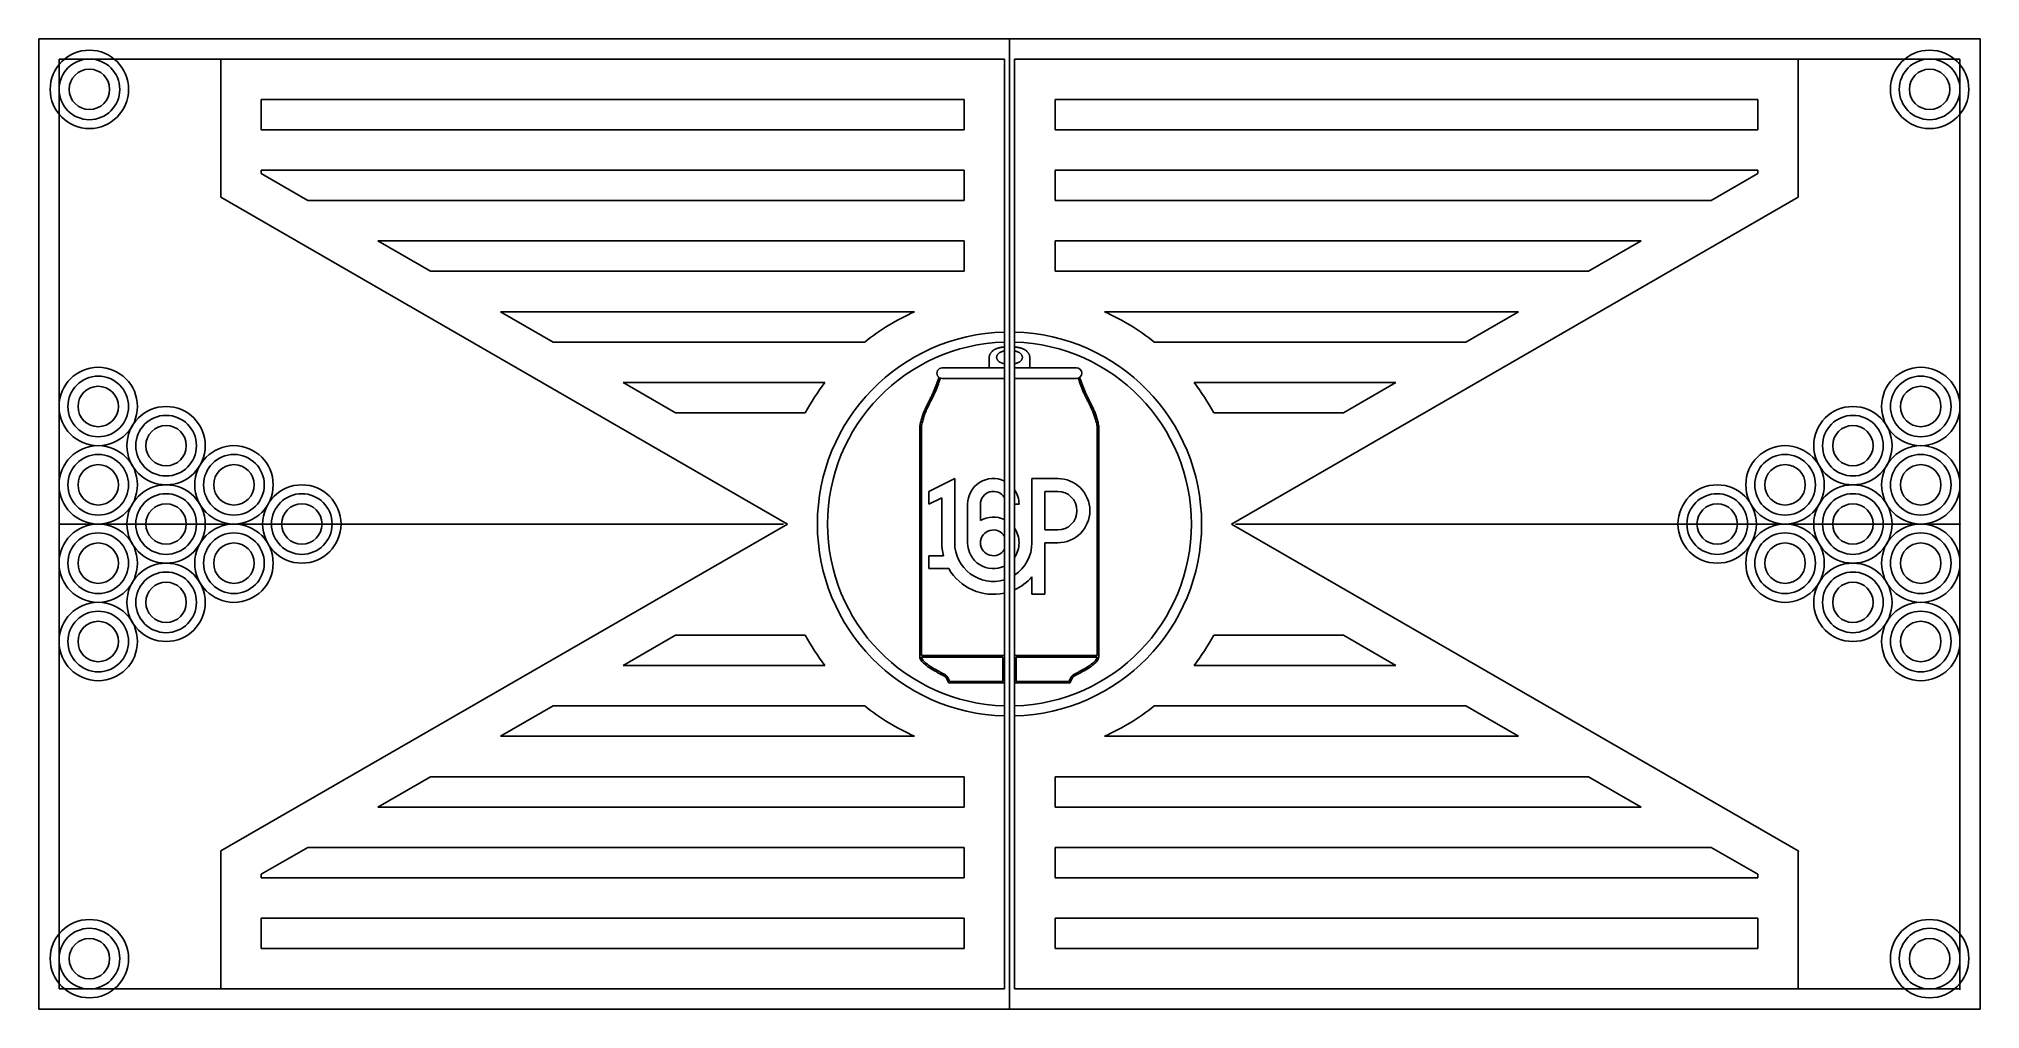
# Model space of a CAD drawing. Header units: inches. Extents: x -324 to 0, y -56 to 0.
# Drawn here: x -323.7 to -227.7, y -55.8 to -7.8 of the extents above.
import ezdxf

# ---------------------------------------------------------------- set-up
doc = ezdxf.new("R2010")
doc.units = ezdxf.units.IN
doc.header["$MEASUREMENT"] = 0
for name, color, linetype in [('corrected final table design v1_cup lights$outside diameter', 7, 'Continuous'), ('corrected final table design v1_Default', 7, 'Continuous'), ('corrected final table design v1_depths$1_4_', 7, 'Continuous'), ('corrected final table design v1_depths$3_4_', 7, 'Continuous'), ('corrected final table design v1_inside semi circle table', 7, 'Continuous'), ('corrected final table design v1_table legs', 7, 'Continuous')]:
    doc.layers.add(name, color=color, linetype=linetype)

msp = doc.modelspace()

# ---------------------------------------------------------------- linework, layer by layer
at = {"layer": 'corrected final table design v1_cup lights$outside diameter'}
for p, q in [((-322.652, -8.805), (-322.652, -54.805)), ((-322.652, -8.805), (-314.652, -8.805)), ((-322.652, -54.805), (-322.652, -8.805)), ((-236.652, -8.805), (-228.652, -8.805)), ((-228.652, -54.805), (-228.652, -8.805)), ((-228.652, -54.805), (-228.652, -8.805)), ((-228.652, -54.805), (-228.652, -8.805)), ((-228.652, -54.805), (-228.652, -8.805)), ((-228.652, -8.805), (-228.652, -54.805)), ((-228.652, -54.805), (-228.652, -8.805)), ((-228.652, -8.834), (-228.652, -54.853)), ((-228.652, -52.598), (-228.652, -11.011)), ((-264.47, -31.805), (-228.652, -31.805)), ((-264.47, -31.805), (-228.652, -31.805)), ((-322.652, -54.805), (-275.902, -54.805)), ((-228.652, -54.805), (-236.652, -54.805))]:
    msp.add_line(p, q, dxfattribs=at)
for centre, radius in [((-321.152, -10.305), 1.938), ((-230.152, -10.305), 1.938), ((-321.152, -10.305), 1.5), ((-321.152, -10.305), 1), ((-230.152, -10.305), 1.5), ((-230.152, -10.305), 1), ((-320.715, -25.992), 1.938), ((-320.715, -25.992), 1.938), ((-320.715, -25.992), 1.938), ((-320.715, -25.992), 1.938), ((-320.715, -25.992), 1.5), ((-320.715, -25.992), 1.5), ((-320.715, -25.992), 1.5), ((-230.59, -25.992), 1.938), ((-230.59, -25.992), 1.938), ((-230.59, -25.992), 1.5), ((-230.59, -25.992), 1.5), ((-320.715, -25.992), 1), ((-320.715, -25.992), 1), ((-320.715, -25.992), 1), ((-230.59, -25.992), 1), ((-230.59, -25.992), 1), ((-317.359, -27.93), 1.938), ((-317.359, -27.93), 1.5), ((-233.946, -27.93), 1.938), ((-233.946, -27.93), 1.938), ((-233.946, -27.93), 1.5), ((-233.946, -27.93), 1.5), ((-317.359, -27.93), 1), ((-233.946, -27.93), 1), ((-233.946, -27.93), 1), ((-320.715, -29.867), 1.938), ((-320.715, -29.867), 1.5), ((-314.003, -29.867), 1.938), ((-314.003, -29.867), 1.5), ((-237.301, -29.867), 1.938), ((-237.301, -29.867), 1.938), ((-237.301, -29.867), 1.5), ((-237.301, -29.867), 1.5), ((-230.59, -29.867), 1.938), ((-230.59, -29.867), 1.938), ((-230.59, -29.867), 1.5), ((-230.59, -29.867), 1.5), ((-320.715, -29.867), 1), ((-314.003, -29.867), 1), ((-237.301, -29.867), 1), ((-237.301, -29.867), 1), ((-230.59, -29.867), 1), ((-230.59, -29.867), 1), ((-317.359, -31.805), 1.938), ((-317.359, -31.805), 1.5), ((-310.647, -31.805), 1.938), ((-310.647, -31.805), 1.5), ((-240.657, -31.805), 1.938), ((-240.657, -31.805), 1.938), ((-240.657, -31.805), 1.5), ((-240.657, -31.805), 1.5), ((-233.946, -31.805), 1.938), ((-233.946, -31.805), 1.938), ((-233.946, -31.805), 1.5), ((-233.946, -31.805), 1.5), ((-317.359, -31.805), 1), ((-310.647, -31.805), 1), ((-240.657, -31.805), 1), ((-240.657, -31.805), 1), ((-233.946, -31.805), 1), ((-233.946, -31.805), 1), ((-320.715, -33.742), 1.938), ((-320.715, -33.742), 1.5), ((-314.003, -33.742), 1.938), ((-314.003, -33.742), 1.5), ((-237.301, -33.742), 1.938), ((-237.301, -33.742), 1.938), ((-237.301, -33.742), 1.5), ((-237.301, -33.742), 1.5), ((-230.59, -33.742), 1.938), ((-230.59, -33.742), 1.938), ((-230.59, -33.742), 1.5), ((-230.59, -33.742), 1.5), ((-320.715, -33.742), 1), ((-314.003, -33.742), 1), ((-237.301, -33.742), 1), ((-237.301, -33.742), 1), ((-230.59, -33.742), 1), ((-230.59, -33.742), 1), ((-317.359, -35.68), 1.938), ((-317.359, -35.68), 1.938), ((-317.359, -35.68), 1.938), ((-317.359, -35.68), 1.938), ((-317.359, -35.68), 1.5), ((-317.359, -35.68), 1.5), ((-317.359, -35.68), 1.5), ((-317.359, -35.68), 1.5), ((-233.946, -35.68), 1.938), ((-233.946, -35.68), 1.938), ((-233.946, -35.68), 1.5), ((-233.946, -35.68), 1.5), ((-317.359, -35.68), 1), ((-317.359, -35.68), 1), ((-317.359, -35.68), 1), ((-317.359, -35.68), 1), ((-233.946, -35.68), 1), ((-233.946, -35.68), 1), ((-320.715, -37.617), 1.938), ((-320.715, -37.617), 1.938), ((-320.715, -37.617), 1.5), ((-320.715, -37.617), 1.5), ((-230.59, -37.617), 1.938), ((-230.59, -37.617), 1.938), ((-230.59, -37.617), 1.938), ((-230.59, -37.617), 1.938), ((-230.59, -37.617), 1.938), ((-230.59, -37.617), 1.938), ((-230.59, -37.617), 1.5), ((-230.59, -37.617), 1.5), ((-230.59, -37.617), 1.5), ((-230.59, -37.617), 1.5), ((-230.59, -37.617), 1.5), ((-230.59, -37.617), 1.5), ((-320.715, -37.617), 1), ((-320.715, -37.617), 1), ((-230.59, -37.617), 1), ((-230.59, -37.617), 1), ((-230.59, -37.617), 1), ((-230.59, -37.617), 1), ((-230.59, -37.617), 1), ((-230.59, -37.617), 1), ((-321.152, -53.305), 1.938), ((-321.152, -53.305), 1.5), ((-230.152, -53.305), 1.938), ((-230.152, -53.305), 1.5), ((-321.152, -53.305), 1), ((-230.152, -53.305), 1)]:
    msp.add_circle(centre, radius, dxfattribs=at)
for p in [(-228.652, -31.805), (-228.652, -31.805), (-236.652, -47.979)]:
    msp.add_point(p, dxfattribs=at)
at = {"layer": 'corrected final table design v1_Default'}
for p, q in [((-323.652, -7.805), (-227.652, -7.805)), ((-323.652, -55.805), (-323.652, -7.805)), ((-227.652, -7.805), (-227.652, -55.805)), ((-275.902, -8.805), (-322.652, -8.805)), ((-322.652, -8.805), (-322.652, -54.805)), ((-275.902, -22.308), (-275.902, -8.805)), ((-275.402, -22.308), (-275.402, -8.805)), ((-228.652, -8.805), (-275.402, -8.805)), ((-228.652, -54.805), (-228.652, -8.805)), ((-276.652, -23.555), (-276.652, -23.805)), ((-276.652, -23.805), (-276.652, -24.081)), ((-275.902, -23.248), (-275.902, -23.055)), ((-275.902, -38.322), (-275.902, -23.873)), ((-275.402, -23.248), (-275.402, -23.055)), ((-275.402, -38.306), (-275.402, -23.873)), ((-274.652, -23.805), (-274.652, -23.555)), ((-274.652, -24.081), (-274.652, -23.805)), ((-275.902, -24.606), (-278.987, -24.606)), ((-278.981, -24.081), (-275.902, -24.081)), ((-275.402, -24.081), (-272.336, -24.081)), ((-272.341, -24.606), (-275.402, -24.606)), ((-278.363, -29.553), (-279.636, -30.19)), ((-278.363, -29.553), (-278.363, -32.736)), ((-274.543, -32.736), (-274.543, -29.553)), ((-274.543, -29.553), (-273.27, -29.553)), ((-279.636, -30.19), (-279.636, -30.826)), ((-278.999, -30.508), (-279.636, -30.826)), ((-278.999, -30.508), (-278.999, -32.736)), ((-273.27, -30.19), (-273.907, -30.19)), ((-273.907, -32.1), (-273.907, -30.19)), ((-277.726, -30.826), (-277.726, -32.736)), ((-277.09, -30.826), (-277.09, -31.634)), ((-275.402, -30.826), (-275.18, -30.826)), ((-273.27, -32.1), (-273.907, -32.1)), ((-279.636, -34.009), (-279.636, -33.373)), ((-279.636, -33.373), (-278.919, -33.373)), ((-273.907, -32.736), (-273.27, -32.736)), ((-273.907, -35.282), (-273.907, -32.736)), ((-279.636, -34.009), (-278.658, -34.009)), ((-274.543, -34.42), (-274.543, -35.282)), ((-274.543, -35.282), (-273.907, -35.282)), ((-275.902, -54.805), (-275.902, -41.301)), ((-275.402, -54.805), (-275.402, -41.301)), ((-322.652, -54.805), (-275.902, -54.805)), ((-275.402, -54.805), (-228.652, -54.805)), ((-227.652, -55.805), (-323.652, -55.805))]:
    msp.add_line(p, q, dxfattribs=at)
for centre, radius, start, end in [((-275.652, -31.805), 9, 91.59175, 268.40825), ((-275.652, -31.805), 9, 271.59175, 88.40825), ((-273.27, -31.145), 1.591, 270, 90), ((-273.27, -31.145), 0.955, 270, 90), ((-276.453, -32.736), 0.637, 30.07237, 329.92763), ((-276.453, -32.736), 2.546, 180, 194.47751), ((-276.453, -32.736), 1.91, 180, 286.76604), ((-276.453, -32.736), 1.273, 180, 295.63881), ((-276.453, -32.736), 1.91, 303.38613, 0), ((-276.453, -32.736), 1.273, 325.6309, 360), ((-276.453, -32.736), 2.546, 210, 282.49464), ((-276.453, -32.736), 2.546, 294.37512, 318.59038)]:
    msp.add_arc(centre, radius, start, end, dxfattribs=at)
at = {"layer": 'corrected final table design v1_Default', "extrusion": (0, 0, -1)}
for centre, radius, start, end in [((278.984, -24.344), 0.262, 269.43926, 90.56074), ((272.339, -24.344), 0.262, 90.56074, 270.56074), ((276.453, -30.826), 1.273, 0, 115.63881), ((276.453, -30.826), 0.637, 0, 149.92763), ((276.453, -30.826), 1.273, 145.6309, 180), ((276.453, -32.736), 1.273, 60, 115.63881), ((276.453, -32.736), 1.273, 145.6309, 180), ((276.453, -32.736), 1.273, 0, 0)]:
    msp.add_arc(centre, radius, start, end, dxfattribs=at)
at = {"layer": 'corrected final table design v1_Default'}
msp.add_rational_spline([(-275.902, -23.055), (-276.652, -23.055), (-276.652, -23.555)], [1, 0.707106781187, 1], degree=2, dxfattribs=at)
for points, weights, knots in [([(-275.902, -23.248), (-276.289, -23.298), (-276.289, -23.56), (-276.289, -23.823), (-275.902, -23.873)], [0.933538525053, 0.745324227497, 1, 0.745324227497, 0.933538525053], [10.379739, 10.379739, 10.379739, 11.745574, 11.745574, 13.111409, 13.111409, 13.111409]), ([(-274.652, -23.555), (-274.652, -23.555), (-274.652, -23.555), (-274.652, -23.055), (-275.402, -23.055)], [0.999999974247, 0.999999987124, 1, 0.707106781187, 1], [0.25, 0.25, 0.25, 0.25, 0.25, 1.820796, 1.820796, 1.820796]), ([(-275.402, -23.873), (-275.015, -23.823), (-275.015, -23.56), (-275.015, -23.298), (-275.402, -23.248)], [0.933538525053, 0.745324227497, 1, 0.745324227497, 0.933538525053], [6.988147, 6.988147, 6.988147, 8.353982, 8.353982, 9.719816, 9.719816, 9.719816])]:
    msp.add_rational_spline(points, weights, degree=2, knots=knots, dxfattribs=at)
at = {"layer": 'corrected final table design v1_depths$1_4_'}
for p, q in [((-322.652, -54.805), (-322.652, -8.805)), ((-322.652, -8.805), (-314.652, -8.805)), ((-314.652, -15.63), (-314.652, -8.805)), ((-236.652, -8.805), (-228.652, -8.805)), ((-236.652, -15.63), (-236.652, -8.805)), ((-228.652, -8.805), (-228.652, -54.805)), ((-322.652, -11.011), (-322.652, -52.598)), ((-322.652, -11.011), (-322.652, -52.598)), ((-322.652, -11.011), (-322.652, -52.598)), ((-322.652, -11.011), (-322.652, -52.598)), ((-228.652, -52.598), (-228.652, -11.011)), ((-228.652, -52.598), (-228.652, -11.011)), ((-228.652, -52.598), (-228.652, -11.011)), ((-228.652, -52.598), (-228.652, -11.011)), ((-314.652, -15.63), (-286.637, -31.805)), ((-314.652, -15.63), (-286.637, -31.805)), ((-314.652, -15.63), (-286.637, -31.805)), ((-314.652, -15.63), (-286.637, -31.805)), ((-314.652, -15.63), (-286.637, -31.805)), ((-236.652, -15.63), (-264.667, -31.805)), ((-236.652, -15.63), (-264.667, -31.805)), ((-236.652, -15.63), (-264.667, -31.805)), ((-236.652, -15.63), (-264.667, -31.805)), ((-286.834, -31.805), (-322.652, -31.805)), ((-322.234, -31.805), (-322.652, -31.805)), ((-314.652, -47.979), (-286.637, -31.805)), ((-314.652, -47.979), (-286.637, -31.805)), ((-314.652, -47.979), (-286.637, -31.805)), ((-314.652, -47.979), (-286.637, -31.805)), ((-236.652, -47.979), (-264.667, -31.805)), ((-236.652, -47.979), (-264.667, -31.805)), ((-236.652, -47.979), (-264.667, -31.805)), ((-236.652, -47.979), (-264.667, -31.805)), ((-229.07, -31.805), (-228.652, -31.805)), ((-314.652, -54.805), (-314.652, -47.979)), ((-236.652, -54.805), (-236.652, -47.979)), ((-314.652, -54.805), (-322.652, -54.805)), ((-228.652, -54.805), (-236.652, -54.805))]:
    msp.add_line(p, q, dxfattribs=at)
at = {"layer": 'corrected final table design v1_depths$3_4_'}
for p, q in [((-278.652, -10.805), (-312.652, -10.805)), ((-312.652, -10.805), (-312.652, -12.305)), ((-277.902, -10.805), (-278.652, -10.805)), ((-277.902, -12.305), (-277.902, -10.805)), ((-273.402, -12.305), (-273.402, -10.805)), ((-273.402, -10.805), (-272.652, -10.805)), ((-272.652, -10.805), (-238.652, -10.805)), ((-238.652, -10.805), (-238.652, -12.305)), ((-312.652, -12.305), (-277.902, -12.305)), ((-238.652, -12.305), (-273.402, -12.305)), ((-312.652, -14.305), (-312.652, -14.475)), ((-277.902, -14.305), (-312.652, -14.305)), ((-277.902, -15.805), (-277.902, -14.305)), ((-273.402, -15.805), (-273.402, -14.305)), ((-273.402, -14.305), (-238.652, -14.305)), ((-238.652, -14.305), (-238.652, -14.475)), ((-312.652, -14.475), (-310.35, -15.805)), ((-238.652, -14.475), (-240.955, -15.805)), ((-314.652, -15.63), (-286.637, -31.805)), ((-314.652, -15.63), (-286.637, -31.805)), ((-310.35, -15.805), (-277.902, -15.805)), ((-240.955, -15.805), (-273.402, -15.805)), ((-236.652, -15.63), (-264.667, -31.805)), ((-236.652, -15.63), (-264.667, -31.805)), ((-277.902, -17.805), (-306.886, -17.805)), ((-306.886, -17.805), (-304.288, -19.305)), ((-277.902, -19.305), (-277.902, -17.805)), ((-273.402, -19.305), (-273.402, -17.805)), ((-273.402, -17.805), (-244.419, -17.805)), ((-244.419, -17.805), (-247.017, -19.305)), ((-304.288, -19.305), (-277.902, -19.305)), ((-247.017, -19.305), (-273.402, -19.305)), ((-300.824, -21.305), (-298.225, -22.805)), ((-280.343, -21.305), (-300.824, -21.305)), ((-270.962, -21.305), (-250.481, -21.305)), ((-250.481, -21.305), (-253.079, -22.805)), ((-298.225, -22.805), (-282.811, -22.805)), ((-253.079, -22.805), (-268.493, -22.805)), ((-294.761, -24.805), (-284.776, -24.805)), ((-294.761, -24.805), (-292.163, -26.305)), ((-256.543, -24.805), (-266.528, -24.805)), ((-256.543, -24.805), (-259.141, -26.305)), ((-285.752, -26.305), (-292.163, -26.305)), ((-265.553, -26.305), (-259.141, -26.305)), ((-314.652, -47.979), (-286.637, -31.805)), ((-236.652, -47.979), (-264.667, -31.805)), ((-236.652, -47.979), (-264.667, -31.805)), ((-294.761, -38.805), (-292.163, -37.305)), ((-285.752, -37.305), (-292.163, -37.305)), ((-265.553, -37.305), (-259.141, -37.305)), ((-256.543, -38.805), (-259.141, -37.305)), ((-294.761, -38.805), (-284.776, -38.805)), ((-256.543, -38.805), (-266.528, -38.805)), ((-300.824, -42.305), (-298.225, -40.805)), ((-298.225, -40.805), (-282.811, -40.805)), ((-253.079, -40.805), (-268.493, -40.805)), ((-250.481, -42.305), (-253.079, -40.805)), ((-280.343, -42.305), (-300.824, -42.305)), ((-270.962, -42.305), (-250.481, -42.305)), ((-306.886, -45.805), (-304.288, -44.305)), ((-304.288, -44.305), (-277.902, -44.305)), ((-277.902, -44.305), (-277.902, -45.805)), ((-247.017, -44.305), (-273.402, -44.305)), ((-273.402, -44.305), (-273.402, -45.805)), ((-244.419, -45.805), (-247.017, -44.305)), ((-277.902, -45.805), (-306.886, -45.805)), ((-273.402, -45.805), (-244.419, -45.805)), ((-312.652, -49.134), (-310.35, -47.805)), ((-310.35, -47.805), (-277.902, -47.805)), ((-277.902, -47.805), (-277.902, -49.305)), ((-240.955, -47.805), (-273.402, -47.805)), ((-273.402, -47.805), (-273.402, -49.305)), ((-238.652, -49.134), (-240.955, -47.805)), ((-312.652, -49.305), (-312.652, -49.134)), ((-277.902, -49.305), (-312.652, -49.305)), ((-273.402, -49.305), (-238.652, -49.305)), ((-238.652, -49.305), (-238.652, -49.134)), ((-312.652, -52.805), (-312.652, -51.305)), ((-312.652, -51.305), (-277.902, -51.305)), ((-277.902, -51.305), (-277.902, -52.805)), ((-273.402, -51.305), (-273.402, -52.805)), ((-238.652, -51.305), (-273.402, -51.305)), ((-238.652, -52.805), (-238.652, -51.305)), ((-278.652, -52.805), (-312.652, -52.805)), ((-277.902, -52.805), (-278.652, -52.805)), ((-273.402, -52.805), (-272.652, -52.805)), ((-272.652, -52.805), (-238.652, -52.805))]:
    msp.add_line(p, q, dxfattribs=at)
at = {"layer": 'corrected final table design v1_depths$3_4_', "extrusion": (0, 0, -1)}
for start, end in [(51.50005, 65.92939), (142.50475, 151.42812), (322.50475, 331.42812), (231.50005, 245.92939)]:
    msp.add_arc((275.652, -31.805), 11.5, start, end, dxfattribs=at)
at = {"layer": 'corrected final table design v1_depths$3_4_'}
for radius, start, end in [(11.5, 51.50005, 65.92939), (9.5, 91.50796, 268.49204), (9.5, 271.50796, 88.49204), (11.5, 142.50475, 151.42812), (11.5, 322.50475, 331.42812), (11.5, 231.50005, 245.92939)]:
    msp.add_arc((-275.652, -31.805), radius, start, end, dxfattribs=at)
at = {"layer": 'corrected final table design v1_inside semi circle table'}
for p, q in [((-275.652, -55.805), (-275.652, -7.805)), ((-275.902, -22.308), (-275.902, -22.808)), ((-275.902, -22.808), (-275.902, -23.055)), ((-275.402, -22.308), (-275.402, -22.808)), ((-275.402, -22.808), (-275.402, -23.055)), ((-275.902, -23.248), (-275.902, -23.873)), ((-275.402, -23.248), (-275.402, -23.873)), ((-275.902, -39.668), (-275.902, -40.801)), ((-275.402, -39.668), (-275.402, -40.801)), ((-275.902, -40.801), (-275.902, -41.301)), ((-275.402, -40.801), (-275.402, -41.301))]:
    msp.add_line(p, q, dxfattribs=at)
at = {"layer": 'corrected final table design v1_table legs'}
for p, q in [((-279.142, -24.554), (-279.156, -24.596)), ((-279.081, -24.621), (-279.071, -24.591)), ((-272.241, -24.621), (-272.251, -24.591)), ((-272.181, -24.554), (-272.167, -24.596)), ((-280.09, -27.032), (-280.091, -27.034)), ((-280.091, -27.034), (-280.091, -28.779)), ((-280.012, -28.779), (-280.012, -27.038)), ((-271.311, -28.779), (-271.311, -27.038)), ((-271.232, -27.032), (-271.232, -27.034)), ((-271.232, -27.034), (-271.232, -28.779)), ((-280.091, -28.779), (-280.091, -36.779)), ((-280.012, -36.779), (-280.012, -28.779)), ((-271.311, -36.779), (-271.311, -28.779)), ((-271.232, -28.779), (-271.232, -36.779)), ((-280.091, -36.779), (-280.091, -38.345)), ((-280.012, -38.306), (-280.012, -36.779)), ((-271.311, -38.306), (-271.311, -36.779)), ((-271.232, -36.779), (-271.232, -38.345)), ((-275.902, -38.306), (-280.012, -38.306)), ((-275.981, -38.384), (-280.008, -38.384)), ((-275.981, -39.589), (-275.981, -38.384)), ((-275.902, -39.629), (-275.902, -38.306)), ((-275.402, -38.306), (-271.311, -38.306)), ((-275.402, -39.629), (-275.402, -38.306)), ((-275.323, -38.384), (-271.314, -38.384)), ((-275.323, -39.589), (-275.323, -38.384)), ((-278.675, -39.643), (-278.666, -39.668)), ((-278.666, -39.668), (-275.902, -39.668)), ((-278.612, -39.589), (-275.981, -39.589)), ((-275.902, -39.668), (-275.902, -39.629)), ((-275.402, -39.668), (-275.402, -39.629)), ((-272.657, -39.668), (-275.402, -39.668)), ((-272.711, -39.589), (-275.323, -39.589)), ((-272.647, -39.643), (-272.657, -39.668))]:
    msp.add_line(p, q, dxfattribs=at)
for points, knots in [([(-279.156, -24.596), (-279.232, -24.82), (-279.344, -25.122), (-279.506, -25.477), (-279.621, -25.708), (-279.735, -25.931), (-279.845, -26.158), (-279.925, -26.361), (-279.991, -26.568), (-280.053, -26.791), (-280.082, -26.949), (-280.09, -27.032)], [-1.847743, -1.847743, -1.847743, -1.847743, -1.135537, -0.88224, -0.677157, -0.364092, -0.129935, 0.078276, 0.289648, 0.523164, 0.771795, 0.771795, 0.771795, 0.771795]), ([(-280.012, -27.038), (-280.004, -26.959), (-279.976, -26.806), (-279.916, -26.59), (-279.851, -26.388), (-279.772, -26.189), (-279.664, -25.965), (-279.55, -25.742), (-279.435, -25.511), (-279.272, -25.153), (-279.158, -24.848), (-279.081, -24.621)], [33.526942, 33.526942, 33.526942, 33.526942, 33.765413, 33.992327, 34.199413, 34.402366, 34.633363, 34.945427, 35.151557, 35.407372, 36.126978, 36.126978, 36.126978, 36.126978]), ([(-271.311, -27.038), (-271.319, -26.959), (-271.347, -26.806), (-271.407, -26.59), (-271.472, -26.388), (-271.551, -26.189), (-271.659, -25.965), (-271.772, -25.742), (-271.887, -25.511), (-272.051, -25.153), (-272.165, -24.848), (-272.241, -24.621)], [30.945795, 30.945795, 30.945795, 30.945795, 31.184267, 31.411181, 31.618266, 31.821219, 32.052216, 32.36428, 32.57041, 32.826225, 33.545831, 33.545831, 33.545831, 33.545831]), ([(-272.167, -24.596), (-272.091, -24.82), (-271.978, -25.122), (-271.816, -25.477), (-271.702, -25.708), (-271.588, -25.931), (-271.478, -26.158), (-271.398, -26.361), (-271.331, -26.568), (-271.27, -26.791), (-271.241, -26.949), (-271.232, -27.032)], [-4.363278, -4.363278, -4.363278, -4.363278, -3.651072, -3.397776, -3.192692, -2.879628, -2.64547, -2.43726, -2.225888, -1.992371, -1.743741, -1.743741, -1.743741, -1.743741]), ([(-280.091, -38.345), (-280.091, -38.374), (-280.082, -38.434), (-280.044, -38.52), (-279.984, -38.605), (-279.905, -38.689), (-279.779, -38.797), (-279.573, -38.941), (-279.265, -39.122), (-279.025, -39.248), (-278.893, -39.316)], [12.06186, 12.06186, 12.06186, 12.06186, 12.149034, 12.241504, 12.343357, 12.457888, 12.587584, 12.841332, 13.211855, 13.656697, 13.656697, 13.656697, 13.656697]), ([(-280.008, -38.384), (-280.007, -38.393), (-279.999, -38.426), (-279.974, -38.483), (-279.922, -38.556), (-279.85, -38.633), (-279.73, -38.736), (-279.529, -38.876), (-279.226, -39.053), (-278.988, -39.178), (-278.857, -39.245)], [1.583843, 1.583843, 1.583843, 1.583843, 1.60998, 1.684203, 1.772254, 1.876972, 1.999595, 2.24545, 2.610547, 3.052577, 3.052577, 3.052577, 3.052577]), ([(-271.314, -38.384), (-271.316, -38.393), (-271.323, -38.426), (-271.349, -38.483), (-271.401, -38.556), (-271.473, -38.633), (-271.593, -38.736), (-271.793, -38.876), (-272.096, -39.053), (-272.335, -39.178), (-272.466, -39.245)], [5.136797, 5.136797, 5.136797, 5.136797, 5.162934, 5.237157, 5.325208, 5.429926, 5.552549, 5.798404, 6.163501, 6.605531, 6.605531, 6.605531, 6.605531]), ([(-271.232, -38.345), (-271.232, -38.374), (-271.241, -38.434), (-271.279, -38.52), (-271.338, -38.605), (-271.417, -38.689), (-271.543, -38.797), (-271.75, -38.941), (-272.057, -39.122), (-272.298, -39.248), (-272.43, -39.316)], [9.544204, 9.544204, 9.544204, 9.544204, 9.631378, 9.723847, 9.825701, 9.940231, 10.069927, 10.323675, 10.694198, 11.139041, 11.139041, 11.139041, 11.139041]), ([(-278.893, -39.316), (-278.873, -39.326), (-278.833, -39.358), (-278.778, -39.427), (-278.724, -39.525), (-278.692, -39.601), (-278.675, -39.643)], [13.6566974, 13.6566974, 13.6566974, 13.6566974, 13.7229273, 13.8099235, 13.920827, 14.0567546, 14.0567546, 14.0567546, 14.0567546]), ([(-278.857, -39.245), (-278.83, -39.259), (-278.779, -39.299), (-278.716, -39.378), (-278.66, -39.477), (-278.628, -39.55), (-278.612, -39.589)], [3.052577, 3.052577, 3.052577, 3.052577, 3.1422984, 3.2455001, 3.3554533, 3.4832469, 3.4832469, 3.4832469, 3.4832469]), ([(-272.466, -39.245), (-272.492, -39.259), (-272.544, -39.299), (-272.607, -39.378), (-272.663, -39.477), (-272.695, -39.55), (-272.711, -39.589)], [-3.0846402, -3.0846402, -3.0846402, -3.0846402, -2.9949188, -2.8917171, -2.7817639, -2.6539703, -2.6539703, -2.6539703, -2.6539703]), ([(-272.43, -39.316), (-272.45, -39.326), (-272.49, -39.358), (-272.545, -39.427), (-272.599, -39.525), (-272.631, -39.601), (-272.647, -39.643)], [11.1390409, 11.1390409, 11.1390409, 11.1390409, 11.2052707, 11.292267, 11.4031705, 11.5390981, 11.5390981, 11.5390981, 11.5390981])]:
    msp.add_open_spline(points, degree=3, knots=knots, dxfattribs=at)

doc.saveas('drawing.dxf')
